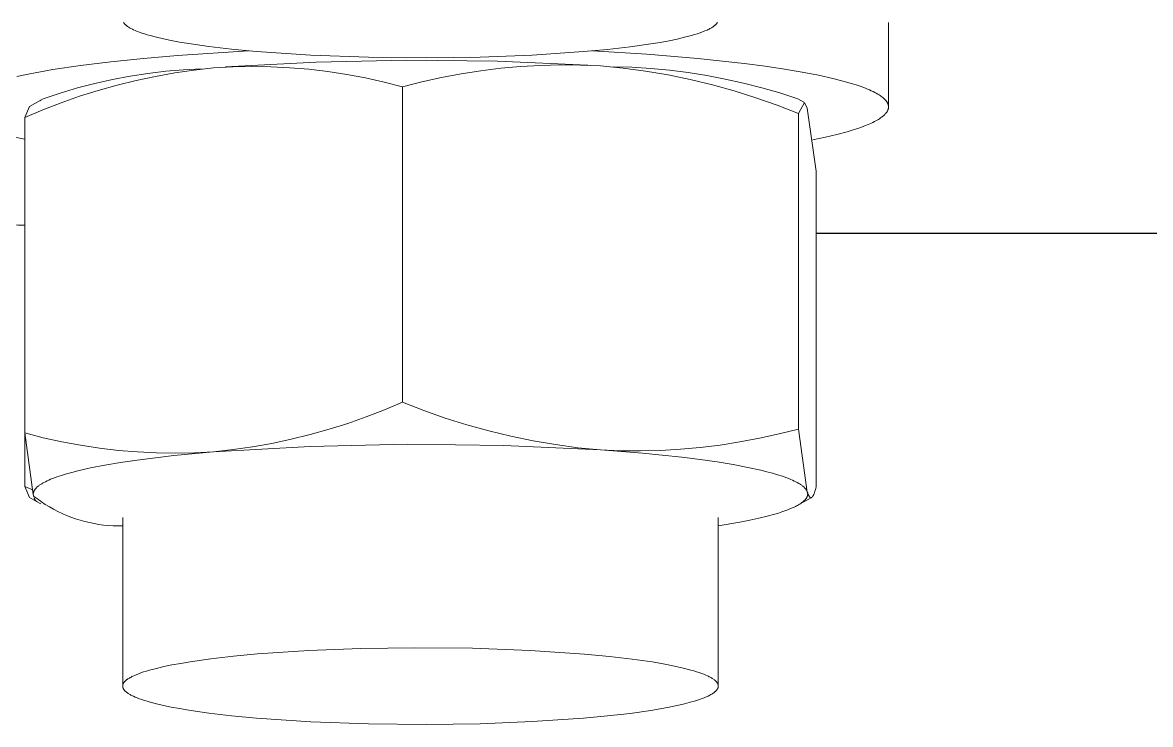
# Model space of a CAD drawing. Header units: millimetres. Extents: x -253 to 4295, y -442 to 2895.
# Drawn here: x 1499.22 to 1515.13, y 2431 to 2440.89 of the extents above; entities that cross this region are included whole.
import ezdxf

# ---------------------------------------------------------------- set-up
doc = ezdxf.new("R2010")
doc.units = ezdxf.units.MM
doc.layers.add('ZANO_R', color=7, linetype='Continuous', lineweight=0)

msp = doc.modelspace()

# ---------------------------------------------------------------- linework, layer by layer
at = {"layer": 'ZANO_R'}
for p, q in [((1500.645, 2440.893), (1500.647, 2440.89)), ((1500.647, 2440.89), (1500.649, 2440.886)), ((1500.649, 2440.886), (1500.652, 2440.883)), ((1500.652, 2440.883), (1500.654, 2440.88)), ((1500.654, 2440.88), (1500.656, 2440.877)), ((1500.656, 2440.877), (1500.659, 2440.874)), ((1500.659, 2440.874), (1500.662, 2440.871)), ((1500.662, 2440.871), (1500.665, 2440.868)), ((1500.665, 2440.868), (1500.668, 2440.865)), ((1500.668, 2440.865), (1500.671, 2440.862)), ((1500.671, 2440.862), (1500.674, 2440.859)), ((1500.674, 2440.859), (1500.677, 2440.856)), ((1500.677, 2440.856), (1500.681, 2440.853)), ((1508.985, 2440.853), (1508.989, 2440.857)), ((1508.989, 2440.857), (1508.993, 2440.86)), ((1508.993, 2440.86), (1508.996, 2440.863)), ((1508.996, 2440.863), (1509, 2440.867)), ((1509, 2440.867), (1509.003, 2440.87)), ((1509.003, 2440.87), (1509.006, 2440.873)), ((1509.006, 2440.873), (1509.009, 2440.876)), ((1509.009, 2440.876), (1509.011, 2440.88)), ((1509.011, 2440.88), (1509.014, 2440.883)), ((1509.014, 2440.883), (1509.016, 2440.886)), ((1509.016, 2440.886), (1509.018, 2440.89)), ((1509.018, 2440.89), (1509.02, 2440.893)), ((1511.433, 2440.892), (1511.433, 2439.718)), ((1500.681, 2440.853), (1500.685, 2440.85)), ((1500.685, 2440.85), (1500.692, 2440.844)), ((1500.692, 2440.844), (1500.7, 2440.838)), ((1500.7, 2440.838), (1500.709, 2440.832)), ((1500.709, 2440.832), (1500.718, 2440.826)), ((1500.718, 2440.826), (1500.728, 2440.82)), ((1500.728, 2440.82), (1500.738, 2440.814)), ((1500.738, 2440.814), (1500.748, 2440.808)), ((1500.748, 2440.808), (1500.76, 2440.803)), ((1500.76, 2440.803), (1500.772, 2440.797)), ((1500.772, 2440.797), (1500.784, 2440.791)), ((1500.784, 2440.791), (1500.81, 2440.779)), ((1500.81, 2440.779), (1500.839, 2440.767)), ((1500.839, 2440.767), (1500.87, 2440.755)), ((1500.87, 2440.755), (1500.904, 2440.743)), ((1500.904, 2440.743), (1500.94, 2440.731)), ((1500.94, 2440.731), (1500.978, 2440.72)), ((1500.978, 2440.72), (1501.019, 2440.708)), ((1501.019, 2440.708), (1501.109, 2440.684)), ((1508.558, 2440.685), (1508.653, 2440.71)), ((1508.653, 2440.71), (1508.697, 2440.722)), ((1508.697, 2440.722), (1508.738, 2440.735)), ((1508.738, 2440.735), (1508.776, 2440.748)), ((1508.776, 2440.748), (1508.811, 2440.761)), ((1508.811, 2440.761), (1508.844, 2440.774)), ((1508.844, 2440.774), (1508.875, 2440.787)), ((1508.875, 2440.787), (1508.889, 2440.794)), ((1508.889, 2440.794), (1508.902, 2440.801)), ((1508.902, 2440.801), (1508.915, 2440.807)), ((1508.915, 2440.807), (1508.927, 2440.814)), ((1508.927, 2440.814), (1508.938, 2440.82)), ((1508.938, 2440.82), (1508.949, 2440.827)), ((1508.949, 2440.827), (1508.959, 2440.834)), ((1508.959, 2440.834), (1508.969, 2440.84)), ((1508.969, 2440.84), (1508.973, 2440.844)), ((1508.973, 2440.844), (1508.977, 2440.847)), ((1508.977, 2440.847), (1508.981, 2440.85)), ((1508.981, 2440.85), (1508.985, 2440.853)), ((1501.109, 2440.684), (1501.208, 2440.661)), ((1501.208, 2440.661), (1501.317, 2440.639)), ((1501.317, 2440.639), (1501.436, 2440.616)), ((1501.436, 2440.616), (1501.564, 2440.595)), ((1501.564, 2440.595), (1501.849, 2440.554)), ((1501.849, 2440.554), (1502.169, 2440.516)), ((1507.471, 2440.514), (1507.789, 2440.55)), ((1507.789, 2440.55), (1508.08, 2440.591)), ((1508.08, 2440.591), (1508.213, 2440.613)), ((1508.213, 2440.613), (1508.338, 2440.636)), ((1508.338, 2440.636), (1508.453, 2440.66)), ((1508.453, 2440.66), (1508.558, 2440.685)), ((1500.468, 2440.34), (1500.925, 2440.387)), ((1500.925, 2440.387), (1501.406, 2440.428)), ((1501.406, 2440.428), (1502.409, 2440.493)), ((1502.169, 2440.516), (1502.519, 2440.483)), ((1502.519, 2440.483), (1503.286, 2440.432)), ((1503.286, 2440.432), (1504.101, 2440.402)), ((1504.101, 2440.402), (1504.912, 2440.394)), ((1504.912, 2440.394), (1505.675, 2440.405)), ((1505.675, 2440.405), (1506.409, 2440.433)), ((1506.409, 2440.433), (1507.13, 2440.482)), ((1507.13, 2440.482), (1507.471, 2440.514)), ((1507.257, 2440.493), (1508.026, 2440.446)), ((1508.026, 2440.446), (1508.745, 2440.387)), ((1508.745, 2440.387), (1509.397, 2440.316)), ((1499.298, 2440.165), (1499.648, 2440.228)), ((1499.648, 2440.228), (1500.04, 2440.286)), ((1500.04, 2440.286), (1500.468, 2440.34)), ((1501.241, 2440.206), (1501.493, 2440.227)), ((1501.641, 2440.222), (1501.368, 2440.182)), ((1501.493, 2440.227), (1501.747, 2440.239)), ((1501.916, 2440.253), (1501.641, 2440.222)), ((1502.185, 2440.267), (1501.916, 2440.253)), ((1502.085, 2440.266), (1503.361, 2440.334)), ((1502.454, 2440.272), (1502.185, 2440.267)), ((1502.723, 2440.268), (1502.454, 2440.272)), ((1502.992, 2440.255), (1502.723, 2440.268)), ((1503.26, 2440.233), (1502.992, 2440.255)), ((1503.527, 2440.201), (1503.26, 2440.233)), ((1503.361, 2440.334), (1504.639, 2440.361)), ((1504.639, 2440.361), (1505.917, 2440.348)), ((1505.965, 2440.247), (1505.685, 2440.212)), ((1505.917, 2440.348), (1507.194, 2440.293)), ((1506.245, 2440.272), (1505.965, 2440.247)), ((1506.527, 2440.288), (1506.245, 2440.272)), ((1506.808, 2440.295), (1506.527, 2440.288)), ((1507.09, 2440.292), (1506.808, 2440.295)), ((1507.372, 2440.281), (1507.09, 2440.292)), ((1507.691, 2440.249), (1507.372, 2440.281)), ((1507.55, 2440.269), (1507.815, 2440.261)), ((1508.008, 2440.207), (1507.691, 2440.249)), ((1507.815, 2440.261), (1508.08, 2440.244)), ((1508.08, 2440.244), (1508.344, 2440.219)), ((1508.344, 2440.219), (1508.607, 2440.186)), ((1509.397, 2440.316), (1509.693, 2440.277)), ((1509.693, 2440.277), (1509.967, 2440.236)), ((1509.967, 2440.236), (1510.217, 2440.194)), ((1499.14, 2440.132), (1499.298, 2440.165)), ((1500.241, 2440.035), (1500.489, 2440.091)), ((1500.489, 2440.091), (1500.738, 2440.138)), ((1500.824, 2440.076), (1500.556, 2440.01)), ((1500.738, 2440.138), (1500.989, 2440.176)), ((1501.095, 2440.133), (1500.824, 2440.076)), ((1500.989, 2440.176), (1501.241, 2440.206)), ((1501.368, 2440.182), (1501.095, 2440.133)), ((1503.793, 2440.161), (1503.527, 2440.201)), ((1504.058, 2440.112), (1503.793, 2440.161)), ((1504.321, 2440.053), (1504.058, 2440.112)), ((1505.129, 2440.117), (1504.854, 2440.056)), ((1505.406, 2440.169), (1505.129, 2440.117)), ((1505.685, 2440.212), (1505.406, 2440.169)), ((1508.324, 2440.153), (1508.008, 2440.207)), ((1508.637, 2440.089), (1508.324, 2440.153)), ((1508.607, 2440.186), (1508.869, 2440.145)), ((1508.949, 2440.014), (1508.637, 2440.089)), ((1508.869, 2440.145), (1509.13, 2440.096)), ((1509.13, 2440.096), (1509.389, 2440.038)), ((1510.217, 2440.194), (1510.444, 2440.15)), ((1510.444, 2440.15), (1510.647, 2440.104)), ((1510.647, 2440.104), (1510.739, 2440.081)), ((1510.739, 2440.081), (1510.825, 2440.058)), ((1499.753, 2439.898), (1499.996, 2439.971)), ((1499.996, 2439.971), (1500.241, 2440.035)), ((1500.289, 2439.935), (1500.025, 2439.852)), ((1500.556, 2440.01), (1500.289, 2439.935)), ((1504.581, 2439.986), (1504.321, 2440.053)), ((1504.854, 2440.056), (1504.581, 2439.986)), ((1504.581, 2439.986), (1504.581, 2435.539)), ((1509.257, 2439.928), (1508.949, 2440.014)), ((1509.563, 2439.832), (1509.257, 2439.928)), ((1509.389, 2440.038), (1509.646, 2439.972)), ((1509.646, 2439.972), (1509.901, 2439.899)), ((1510.825, 2440.058), (1510.905, 2440.035)), ((1510.905, 2440.035), (1510.979, 2440.012)), ((1510.979, 2440.012), (1511.046, 2439.989)), ((1511.046, 2439.989), (1511.108, 2439.965)), ((1511.108, 2439.965), (1511.137, 2439.954)), ((1511.137, 2439.954), (1511.164, 2439.942)), ((1511.164, 2439.942), (1511.19, 2439.93)), ((1511.19, 2439.93), (1511.215, 2439.919)), ((1511.215, 2439.919), (1511.238, 2439.907)), ((1511.238, 2439.907), (1511.26, 2439.896)), ((1499.318, 2439.708), (1499.513, 2439.817)), ((1499.465, 2439.788), (1499.48, 2439.798)), ((1499.764, 2439.76), (1499.506, 2439.661)), ((1499.513, 2439.817), (1499.753, 2439.898)), ((1500.025, 2439.852), (1499.764, 2439.76)), ((1509.865, 2439.726), (1509.563, 2439.832)), ((1509.901, 2439.899), (1510.153, 2439.817)), ((1510.153, 2439.817), (1510.241, 2439.768)), ((1510.248, 2439.764), (1510.163, 2439.609)), ((1510.288, 2439.687), (1510.249, 2439.763)), ((1511.26, 2439.896), (1511.28, 2439.884)), ((1511.28, 2439.884), (1511.299, 2439.872)), ((1511.299, 2439.872), (1511.313, 2439.863)), ((1511.313, 2439.863), (1511.326, 2439.854)), ((1511.326, 2439.854), (1511.339, 2439.845)), ((1511.339, 2439.845), (1511.351, 2439.835)), ((1511.351, 2439.835), (1511.357, 2439.831)), ((1511.357, 2439.831), (1511.362, 2439.826)), ((1511.362, 2439.826), (1511.368, 2439.821)), ((1511.368, 2439.821), (1511.373, 2439.817)), ((1511.373, 2439.817), (1511.378, 2439.812)), ((1511.378, 2439.812), (1511.382, 2439.807)), ((1511.382, 2439.807), (1511.387, 2439.802)), ((1511.387, 2439.802), (1511.391, 2439.798)), ((1511.391, 2439.798), (1511.395, 2439.793)), ((1511.395, 2439.793), (1511.399, 2439.788)), ((1511.399, 2439.788), (1511.403, 2439.783)), ((1511.403, 2439.783), (1511.406, 2439.778)), ((1511.406, 2439.778), (1511.41, 2439.773)), ((1511.41, 2439.773), (1511.413, 2439.769)), ((1511.413, 2439.769), (1511.415, 2439.764)), ((1511.415, 2439.764), (1511.418, 2439.759)), ((1511.418, 2439.759), (1511.419, 2439.756)), ((1511.419, 2439.756), (1511.421, 2439.754)), ((1511.421, 2439.754), (1511.422, 2439.752)), ((1511.422, 2439.752), (1511.423, 2439.749)), ((1511.423, 2439.749), (1511.424, 2439.747)), ((1511.424, 2439.747), (1511.425, 2439.744)), ((1511.425, 2439.744), (1511.426, 2439.742)), ((1511.426, 2439.742), (1511.427, 2439.739)), ((1499.251, 2439.553), (1499.318, 2439.708)), ((1499.506, 2439.661), (1499.251, 2439.553)), ((1510.163, 2439.609), (1509.865, 2439.726)), ((1510.163, 2435.161), (1510.163, 2439.609)), ((1510.414, 2438.797), (1510.288, 2439.687)), ((1511.373, 2439.588), (1511.367, 2439.583)), ((1511.378, 2439.593), (1511.373, 2439.588)), ((1511.383, 2439.598), (1511.378, 2439.593)), ((1511.388, 2439.603), (1511.383, 2439.598)), ((1511.393, 2439.608), (1511.388, 2439.603)), ((1511.397, 2439.613), (1511.393, 2439.608)), ((1511.401, 2439.618), (1511.397, 2439.613)), ((1511.405, 2439.624), (1511.401, 2439.618)), ((1511.408, 2439.629), (1511.405, 2439.624)), ((1511.412, 2439.634), (1511.408, 2439.629)), ((1511.415, 2439.639), (1511.412, 2439.634)), ((1511.416, 2439.641), (1511.415, 2439.639)), ((1511.417, 2439.644), (1511.416, 2439.641)), ((1511.419, 2439.646), (1511.417, 2439.644)), ((1511.42, 2439.649), (1511.419, 2439.646)), ((1511.421, 2439.652), (1511.42, 2439.649)), ((1511.422, 2439.654), (1511.421, 2439.652)), ((1511.423, 2439.657), (1511.422, 2439.654)), ((1511.424, 2439.659), (1511.423, 2439.657)), ((1511.425, 2439.662), (1511.424, 2439.659)), ((1511.426, 2439.664), (1511.425, 2439.662)), ((1511.427, 2439.667), (1511.426, 2439.664)), ((1511.427, 2439.739), (1511.427, 2439.737)), ((1511.427, 2439.737), (1511.428, 2439.734)), ((1511.428, 2439.669), (1511.427, 2439.667)), ((1511.428, 2439.734), (1511.429, 2439.732)), ((1511.429, 2439.672), (1511.428, 2439.669)), ((1511.429, 2439.732), (1511.429, 2439.729)), ((1511.429, 2439.729), (1511.43, 2439.727)), ((1511.43, 2439.677), (1511.429, 2439.674)), ((1511.429, 2439.674), (1511.429, 2439.672)), ((1511.43, 2439.727), (1511.431, 2439.724)), ((1511.431, 2439.679), (1511.43, 2439.677)), ((1511.431, 2439.724), (1511.431, 2439.722)), ((1511.431, 2439.722), (1511.431, 2439.719)), ((1511.431, 2439.719), (1511.432, 2439.717)), ((1511.432, 2439.687), (1511.431, 2439.684)), ((1511.431, 2439.684), (1511.431, 2439.682)), ((1511.431, 2439.682), (1511.431, 2439.679)), ((1511.432, 2439.717), (1511.432, 2439.714)), ((1511.432, 2439.714), (1511.432, 2439.712)), ((1511.432, 2439.712), (1511.433, 2439.709)), ((1511.433, 2439.694), (1511.432, 2439.692)), ((1511.432, 2439.692), (1511.432, 2439.689)), ((1511.432, 2439.689), (1511.432, 2439.687)), ((1511.433, 2439.709), (1511.433, 2439.707)), ((1511.433, 2439.707), (1511.433, 2439.704)), ((1511.433, 2439.704), (1511.433, 2439.702)), ((1511.433, 2439.702), (1511.433, 2439.699)), ((1511.433, 2439.699), (1511.433, 2439.697)), ((1511.433, 2439.697), (1511.433, 2439.694)), ((1499.251, 2435.105), (1499.251, 2439.553)), ((1511.095, 2439.434), (1511.041, 2439.413)), ((1511.146, 2439.454), (1511.095, 2439.434)), ((1511.192, 2439.475), (1511.146, 2439.454)), ((1511.214, 2439.485), (1511.192, 2439.475)), ((1511.234, 2439.495), (1511.214, 2439.485)), ((1511.254, 2439.505), (1511.234, 2439.495)), ((1511.272, 2439.516), (1511.254, 2439.505)), ((1511.29, 2439.526), (1511.272, 2439.516)), ((1511.306, 2439.536), (1511.29, 2439.526)), ((1511.321, 2439.547), (1511.306, 2439.536)), ((1511.336, 2439.557), (1511.321, 2439.547)), ((1511.343, 2439.562), (1511.336, 2439.557)), ((1511.349, 2439.567), (1511.343, 2439.562)), ((1511.355, 2439.572), (1511.349, 2439.567)), ((1511.362, 2439.577), (1511.355, 2439.572)), ((1511.367, 2439.583), (1511.362, 2439.577)), ((1499.251, 2439.248), (1499.091, 2439.283)), ((1510.544, 2439.276), (1510.367, 2439.239)), ((1510.706, 2439.314), (1510.544, 2439.276)), ((1510.852, 2439.353), (1510.706, 2439.314)), ((1510.919, 2439.373), (1510.852, 2439.353)), ((1510.982, 2439.393), (1510.919, 2439.373)), ((1511.041, 2439.413), (1510.982, 2439.393)), ((1510.414, 2434.35), (1510.414, 2438.797)), ((1499.251, 2438.03), (1497.115, 2438.132)), ((1499.251, 2438.033), (1498.09, 2438.087)), ((1524.833, 2437.921), (1510.414, 2437.921)), ((1524.706, 2437.918), (1510.414, 2437.918)), ((1504.581, 2435.539), (1504.326, 2435.431)), ((1504.581, 2435.539), (1504.879, 2435.422)), ((1504.068, 2435.331), (1503.807, 2435.24)), ((1504.326, 2435.431), (1504.068, 2435.331)), ((1504.879, 2435.422), (1505.181, 2435.316)), ((1505.181, 2435.316), (1505.487, 2435.22)), ((1503.543, 2435.157), (1503.277, 2435.082)), ((1503.807, 2435.24), (1503.543, 2435.157)), ((1505.487, 2435.22), (1505.795, 2435.134)), ((1505.795, 2435.134), (1506.107, 2435.059)), ((1509.89, 2435.092), (1510.163, 2435.161)), ((1510.163, 2435.161), (1510.288, 2434.272)), ((1499.371, 2434.237), (1499.251, 2435.105)), ((1499.512, 2435.038), (1499.251, 2435.105)), ((1499.251, 2434.349), (1499.251, 2435.105)), ((1499.775, 2434.98), (1499.512, 2435.038)), ((1500.039, 2434.931), (1499.775, 2434.98)), ((1503.008, 2435.016), (1502.737, 2434.959)), ((1503.277, 2435.082), (1503.008, 2435.016)), ((1506.107, 2435.059), (1506.42, 2434.995)), ((1506.42, 2434.995), (1506.736, 2434.941)), ((1509.059, 2434.935), (1509.337, 2434.979)), ((1509.337, 2434.979), (1509.614, 2435.031)), ((1509.614, 2435.031), (1509.89, 2435.092)), ((1500.305, 2434.89), (1500.039, 2434.931)), ((1500.572, 2434.859), (1500.305, 2434.89)), ((1500.841, 2434.837), (1500.572, 2434.859)), ((1501.109, 2434.824), (1500.841, 2434.837)), ((1501.378, 2434.82), (1501.109, 2434.824)), ((1501.355, 2434.786), (1501.916, 2434.839)), ((1501.648, 2434.825), (1501.378, 2434.82)), ((1501.916, 2434.839), (1501.648, 2434.825)), ((1501.916, 2434.839), (1503.279, 2434.916)), ((1502.191, 2434.87), (1501.916, 2434.839)), ((1502.465, 2434.91), (1502.191, 2434.87)), ((1502.737, 2434.959), (1502.465, 2434.91)), ((1503.279, 2434.916), (1504.644, 2434.947)), ((1504.644, 2434.947), (1506.008, 2434.93)), ((1506.008, 2434.93), (1507.372, 2434.867)), ((1506.736, 2434.941), (1507.053, 2434.898)), ((1507.053, 2434.898), (1507.372, 2434.867)), ((1507.372, 2434.867), (1507.654, 2434.855)), ((1507.372, 2434.867), (1507.963, 2434.82)), ((1507.654, 2434.855), (1507.935, 2434.853)), ((1507.935, 2434.853), (1508.217, 2434.86)), ((1507.963, 2434.82), (1508.518, 2434.763)), ((1508.217, 2434.86), (1508.498, 2434.876)), ((1508.498, 2434.876), (1508.779, 2434.901)), ((1508.779, 2434.901), (1509.059, 2434.935)), ((1500.381, 2434.651), (1500.601, 2434.688)), ((1500.601, 2434.688), (1500.838, 2434.723)), ((1500.838, 2434.723), (1501.355, 2434.786)), ((1508.518, 2434.763), (1508.776, 2434.731)), ((1508.776, 2434.731), (1509.018, 2434.696)), ((1509.018, 2434.696), (1509.243, 2434.659)), ((1509.243, 2434.659), (1509.449, 2434.62)), ((1499.704, 2434.485), (1499.769, 2434.507)), ((1499.769, 2434.507), (1499.84, 2434.529)), ((1499.84, 2434.529), (1499.917, 2434.55)), ((1499.917, 2434.55), (1499.999, 2434.571)), ((1499.999, 2434.571), (1500.18, 2434.612)), ((1500.18, 2434.612), (1500.381, 2434.651)), ((1509.449, 2434.62), (1509.633, 2434.579)), ((1509.633, 2434.579), (1509.718, 2434.558)), ((1509.718, 2434.558), (1509.796, 2434.537)), ((1509.796, 2434.537), (1509.869, 2434.516)), ((1509.869, 2434.516), (1509.937, 2434.494)), ((1509.937, 2434.494), (1509.998, 2434.472)), ((1499.318, 2434.194), (1499.251, 2434.349)), ((1499.354, 2434.307), (1499.251, 2434.349)), ((1499.417, 2434.333), (1499.423, 2434.339)), ((1499.423, 2434.339), (1499.429, 2434.345)), ((1499.429, 2434.345), (1499.436, 2434.35)), ((1499.436, 2434.35), (1499.443, 2434.356)), ((1499.443, 2434.356), (1499.45, 2434.362)), ((1499.45, 2434.362), (1499.457, 2434.367)), ((1499.457, 2434.367), (1499.465, 2434.373)), ((1499.465, 2434.373), (1499.474, 2434.379)), ((1499.474, 2434.379), (1499.483, 2434.384)), ((1499.483, 2434.384), (1499.492, 2434.39)), ((1499.492, 2434.39), (1499.501, 2434.396)), ((1499.501, 2434.396), (1499.521, 2434.407)), ((1499.521, 2434.407), (1499.543, 2434.418)), ((1499.543, 2434.418), (1499.566, 2434.43)), ((1499.566, 2434.43), (1499.591, 2434.441)), ((1499.591, 2434.441), (1499.617, 2434.452)), ((1499.617, 2434.452), (1499.644, 2434.463)), ((1499.644, 2434.463), (1499.673, 2434.474)), ((1499.673, 2434.474), (1499.704, 2434.485)), ((1509.998, 2434.472), (1510.026, 2434.461)), ((1510.026, 2434.461), (1510.054, 2434.45)), ((1510.054, 2434.45), (1510.079, 2434.439)), ((1510.079, 2434.439), (1510.103, 2434.428)), ((1510.103, 2434.428), (1510.126, 2434.417)), ((1510.126, 2434.417), (1510.147, 2434.406)), ((1510.147, 2434.406), (1510.167, 2434.394)), ((1510.167, 2434.394), (1510.176, 2434.389)), ((1510.176, 2434.389), (1510.185, 2434.383)), ((1510.185, 2434.383), (1510.193, 2434.378)), ((1510.193, 2434.378), (1510.202, 2434.372)), ((1510.202, 2434.372), (1510.21, 2434.367)), ((1510.21, 2434.367), (1510.217, 2434.361)), ((1510.217, 2434.361), (1510.224, 2434.355)), ((1510.224, 2434.355), (1510.231, 2434.35)), ((1510.231, 2434.35), (1510.237, 2434.344)), ((1510.237, 2434.344), (1510.243, 2434.339)), ((1510.243, 2434.339), (1510.249, 2434.333)), ((1510.407, 2434.321), (1510.414, 2434.35)), ((1499.417, 2434.139), (1499.318, 2434.194)), ((1499.373, 2434.255), (1499.374, 2434.258)), ((1499.373, 2434.252), (1499.373, 2434.255)), ((1499.373, 2434.249), (1499.373, 2434.252)), ((1499.373, 2434.246), (1499.373, 2434.249)), ((1499.373, 2434.244), (1499.373, 2434.246)), ((1499.373, 2434.241), (1499.373, 2434.244)), ((1499.373, 2434.238), (1499.373, 2434.241)), ((1499.373, 2434.235), (1499.373, 2434.238)), ((1499.374, 2434.233), (1499.373, 2434.235)), ((1499.374, 2434.26), (1499.375, 2434.263)), ((1499.374, 2434.258), (1499.374, 2434.26)), ((1499.374, 2434.23), (1499.374, 2434.233)), ((1499.374, 2434.227), (1499.374, 2434.23)), ((1499.375, 2434.224), (1499.374, 2434.227)), ((1499.375, 2434.266), (1499.376, 2434.269)), ((1499.375, 2434.263), (1499.375, 2434.266)), ((1499.376, 2434.222), (1499.375, 2434.224)), ((1499.376, 2434.269), (1499.377, 2434.272)), ((1499.376, 2434.219), (1499.376, 2434.222)), ((1499.377, 2434.216), (1499.376, 2434.219)), ((1499.377, 2434.272), (1499.378, 2434.274)), ((1499.431, 2434.175), (1499.377, 2434.216)), ((1499.378, 2434.274), (1499.379, 2434.277)), ((1499.379, 2434.277), (1499.38, 2434.28)), ((1499.38, 2434.28), (1499.381, 2434.283)), ((1499.381, 2434.283), (1499.382, 2434.286)), ((1499.382, 2434.286), (1499.384, 2434.288)), ((1499.384, 2434.288), (1499.385, 2434.291)), ((1499.385, 2434.291), (1499.387, 2434.294)), ((1499.386, 2434.189), (1499.385, 2434.192)), ((1499.387, 2434.185), (1499.386, 2434.189)), ((1499.387, 2434.294), (1499.388, 2434.297)), ((1499.389, 2434.182), (1499.387, 2434.185)), ((1499.388, 2434.297), (1499.39, 2434.3)), ((1499.39, 2434.178), (1499.389, 2434.182)), ((1499.39, 2434.3), (1499.392, 2434.302)), ((1499.391, 2434.175), (1499.39, 2434.178)), ((1499.393, 2434.172), (1499.391, 2434.175)), ((1499.392, 2434.302), (1499.394, 2434.305)), ((1499.394, 2434.305), (1499.395, 2434.308)), ((1499.395, 2434.308), (1499.398, 2434.311)), ((1499.398, 2434.311), (1499.4, 2434.314)), ((1499.4, 2434.314), (1499.402, 2434.317)), ((1499.402, 2434.317), (1499.404, 2434.319)), ((1499.404, 2434.319), (1499.407, 2434.322)), ((1499.407, 2434.322), (1499.409, 2434.325)), ((1499.409, 2434.325), (1499.412, 2434.328)), ((1499.412, 2434.328), (1499.417, 2434.333)), ((1499.486, 2434.136), (1499.431, 2434.175)), ((1510.344, 2434.193), (1510.185, 2434.104)), ((1510.249, 2434.333), (1510.254, 2434.327)), ((1510.254, 2434.327), (1510.259, 2434.322)), ((1510.259, 2434.322), (1510.262, 2434.319)), ((1510.262, 2434.319), (1510.264, 2434.316)), ((1510.266, 2434.175), (1510.263, 2434.171)), ((1510.264, 2434.316), (1510.266, 2434.314)), ((1510.266, 2434.314), (1510.268, 2434.311)), ((1510.269, 2434.179), (1510.266, 2434.175)), ((1510.268, 2434.311), (1510.27, 2434.308)), ((1510.272, 2434.183), (1510.269, 2434.179)), ((1510.27, 2434.308), (1510.272, 2434.305)), ((1510.272, 2434.305), (1510.274, 2434.303)), ((1510.275, 2434.187), (1510.272, 2434.183)), ((1510.274, 2434.303), (1510.276, 2434.3)), ((1510.277, 2434.191), (1510.275, 2434.187)), ((1510.276, 2434.3), (1510.277, 2434.297)), ((1510.277, 2434.297), (1510.279, 2434.294)), ((1510.279, 2434.195), (1510.277, 2434.191)), ((1510.279, 2434.294), (1510.28, 2434.291)), ((1510.281, 2434.199), (1510.279, 2434.195)), ((1510.28, 2434.291), (1510.282, 2434.289)), ((1510.282, 2434.201), (1510.281, 2434.199)), ((1510.282, 2434.289), (1510.283, 2434.286)), ((1510.283, 2434.203), (1510.282, 2434.201)), ((1510.283, 2434.286), (1510.284, 2434.283)), ((1510.284, 2434.204), (1510.283, 2434.203)), ((1510.284, 2434.283), (1510.286, 2434.28)), ((1510.285, 2434.206), (1510.284, 2434.204)), ((1510.286, 2434.208), (1510.285, 2434.206)), ((1510.286, 2434.28), (1510.287, 2434.278)), ((1510.287, 2434.21), (1510.286, 2434.208)), ((1510.287, 2434.278), (1510.288, 2434.275)), ((1510.288, 2434.214), (1510.287, 2434.212)), ((1510.287, 2434.212), (1510.287, 2434.21)), ((1510.288, 2434.275), (1510.288, 2434.272)), ((1510.288, 2434.272), (1510.293, 2434.26)), ((1510.288, 2434.272), (1510.289, 2434.27)), ((1510.289, 2434.216), (1510.288, 2434.214)), ((1510.289, 2434.27), (1510.29, 2434.268)), ((1510.29, 2434.22), (1510.289, 2434.218)), ((1510.289, 2434.218), (1510.289, 2434.216)), ((1510.29, 2434.268), (1510.29, 2434.266)), ((1510.29, 2434.266), (1510.291, 2434.265)), ((1510.291, 2434.224), (1510.29, 2434.222)), ((1510.29, 2434.222), (1510.29, 2434.22)), ((1510.291, 2434.265), (1510.291, 2434.263)), ((1510.291, 2434.263), (1510.291, 2434.261)), ((1510.291, 2434.261), (1510.292, 2434.259)), ((1510.292, 2434.23), (1510.291, 2434.228)), ((1510.291, 2434.228), (1510.291, 2434.226)), ((1510.291, 2434.226), (1510.291, 2434.224)), ((1510.292, 2434.259), (1510.292, 2434.257)), ((1510.292, 2434.257), (1510.292, 2434.255)), ((1510.292, 2434.255), (1510.292, 2434.253)), ((1510.292, 2434.253), (1510.293, 2434.251)), ((1510.293, 2434.238), (1510.292, 2434.236)), ((1510.292, 2434.236), (1510.292, 2434.234)), ((1510.292, 2434.234), (1510.292, 2434.232)), ((1510.292, 2434.232), (1510.292, 2434.23)), ((1510.293, 2434.26), (1510.297, 2434.248)), ((1510.293, 2434.251), (1510.293, 2434.249)), ((1510.293, 2434.249), (1510.293, 2434.247)), ((1510.293, 2434.247), (1510.293, 2434.245)), ((1510.293, 2434.245), (1510.293, 2434.243)), ((1510.293, 2434.243), (1510.293, 2434.241)), ((1510.293, 2434.241), (1510.293, 2434.239)), ((1510.293, 2434.239), (1510.293, 2434.238)), ((1510.297, 2434.248), (1510.301, 2434.238)), ((1510.301, 2434.238), (1510.303, 2434.233)), ((1510.303, 2434.233), (1510.305, 2434.229)), ((1510.305, 2434.229), (1510.307, 2434.225)), ((1510.307, 2434.225), (1510.309, 2434.221)), ((1510.309, 2434.221), (1510.311, 2434.217)), ((1510.311, 2434.217), (1510.313, 2434.214)), ((1510.313, 2434.214), (1510.314, 2434.212)), ((1510.314, 2434.212), (1510.315, 2434.21)), ((1510.315, 2434.21), (1510.316, 2434.209)), ((1510.316, 2434.209), (1510.317, 2434.208)), ((1510.317, 2434.208), (1510.318, 2434.206)), ((1510.318, 2434.206), (1510.319, 2434.205)), ((1510.319, 2434.205), (1510.32, 2434.204)), ((1510.32, 2434.204), (1510.321, 2434.203)), ((1510.321, 2434.203), (1510.322, 2434.201)), ((1510.322, 2434.201), (1510.323, 2434.2)), ((1510.323, 2434.2), (1510.324, 2434.199)), ((1510.324, 2434.199), (1510.324, 2434.198)), ((1510.324, 2434.198), (1510.325, 2434.198)), ((1510.325, 2434.198), (1510.325, 2434.198)), ((1510.325, 2434.198), (1510.326, 2434.197)), ((1510.326, 2434.197), (1510.326, 2434.197)), ((1510.326, 2434.197), (1510.327, 2434.196)), ((1510.327, 2434.196), (1510.327, 2434.196)), ((1510.327, 2434.196), (1510.328, 2434.196)), ((1510.328, 2434.196), (1510.328, 2434.195)), ((1510.328, 2434.195), (1510.329, 2434.195)), ((1510.329, 2434.195), (1510.329, 2434.195)), ((1510.329, 2434.195), (1510.33, 2434.195)), ((1510.33, 2434.195), (1510.33, 2434.194)), ((1510.33, 2434.194), (1510.331, 2434.194)), ((1510.331, 2434.194), (1510.331, 2434.194)), ((1510.331, 2434.194), (1510.332, 2434.194)), ((1510.332, 2434.194), (1510.332, 2434.193)), ((1510.332, 2434.193), (1510.333, 2434.193)), ((1510.333, 2434.193), (1510.333, 2434.193)), ((1510.333, 2434.193), (1510.334, 2434.193)), ((1510.334, 2434.193), (1510.334, 2434.193)), ((1510.334, 2434.193), (1510.335, 2434.193)), ((1510.335, 2434.193), (1510.335, 2434.193)), ((1510.335, 2434.193), (1510.336, 2434.192)), ((1510.336, 2434.192), (1510.336, 2434.192)), ((1510.336, 2434.192), (1510.337, 2434.192)), ((1510.337, 2434.192), (1510.337, 2434.192)), ((1510.337, 2434.192), (1510.338, 2434.192)), ((1510.338, 2434.192), (1510.338, 2434.192)), ((1510.338, 2434.192), (1510.339, 2434.192)), ((1510.339, 2434.192), (1510.339, 2434.192)), ((1510.339, 2434.192), (1510.34, 2434.192)), ((1510.34, 2434.192), (1510.34, 2434.192)), ((1510.34, 2434.192), (1510.341, 2434.192)), ((1510.341, 2434.192), (1510.341, 2434.192)), ((1510.341, 2434.192), (1510.342, 2434.192)), ((1510.342, 2434.192), (1510.342, 2434.193)), ((1510.342, 2434.193), (1510.343, 2434.193)), ((1510.343, 2434.193), (1510.343, 2434.193)), ((1510.343, 2434.193), (1510.344, 2434.193)), ((1510.344, 2434.193), (1510.344, 2434.193)), ((1510.344, 2434.193), (1510.345, 2434.193)), ((1510.345, 2434.193), (1510.346, 2434.194)), ((1510.345, 2434.193), (1510.345, 2434.193)), ((1510.346, 2434.194), (1510.346, 2434.194)), ((1510.346, 2434.194), (1510.347, 2434.194)), ((1510.347, 2434.194), (1510.348, 2434.195)), ((1510.347, 2434.194), (1510.347, 2434.194)), ((1510.348, 2434.195), (1510.348, 2434.195)), ((1510.348, 2434.195), (1510.349, 2434.195)), ((1510.349, 2434.195), (1510.35, 2434.196)), ((1510.349, 2434.195), (1510.349, 2434.195)), ((1510.35, 2434.196), (1510.35, 2434.196)), ((1510.35, 2434.196), (1510.351, 2434.196)), ((1510.351, 2434.196), (1510.351, 2434.197)), ((1510.351, 2434.197), (1510.352, 2434.197)), ((1510.352, 2434.197), (1510.352, 2434.198)), ((1510.352, 2434.198), (1510.353, 2434.198)), ((1510.353, 2434.198), (1510.354, 2434.199)), ((1510.354, 2434.199), (1510.355, 2434.2)), ((1510.355, 2434.2), (1510.356, 2434.201)), ((1510.356, 2434.201), (1510.357, 2434.202)), ((1510.357, 2434.202), (1510.358, 2434.203)), ((1510.358, 2434.203), (1510.359, 2434.204)), ((1510.359, 2434.204), (1510.36, 2434.206)), ((1510.36, 2434.206), (1510.361, 2434.207)), ((1510.361, 2434.207), (1510.362, 2434.208)), ((1510.362, 2434.208), (1510.363, 2434.209)), ((1510.363, 2434.209), (1510.364, 2434.211)), ((1510.364, 2434.211), (1510.366, 2434.214)), ((1510.366, 2434.214), (1510.368, 2434.217)), ((1510.368, 2434.217), (1510.37, 2434.22)), ((1510.37, 2434.22), (1510.372, 2434.224)), ((1510.372, 2434.224), (1510.374, 2434.228)), ((1510.374, 2434.228), (1510.376, 2434.232)), ((1510.376, 2434.232), (1510.38, 2434.24)), ((1510.38, 2434.24), (1510.383, 2434.25)), ((1510.383, 2434.25), (1510.387, 2434.26)), ((1510.387, 2434.26), (1510.391, 2434.271)), ((1510.391, 2434.271), (1510.395, 2434.282)), ((1510.395, 2434.282), (1510.399, 2434.294)), ((1510.399, 2434.294), (1510.407, 2434.321)), ((1499.395, 2434.168), (1499.393, 2434.172)), ((1499.396, 2434.165), (1499.395, 2434.168)), ((1499.398, 2434.162), (1499.396, 2434.165)), ((1499.4, 2434.159), (1499.398, 2434.162)), ((1499.402, 2434.156), (1499.4, 2434.159)), ((1499.405, 2434.153), (1499.402, 2434.156)), ((1499.407, 2434.15), (1499.405, 2434.153)), ((1499.409, 2434.147), (1499.407, 2434.15)), ((1499.412, 2434.145), (1499.409, 2434.147)), ((1499.414, 2434.142), (1499.412, 2434.145)), ((1499.417, 2434.139), (1499.414, 2434.142)), ((1499.48, 2434.104), (1499.418, 2434.139)), ((1499.542, 2434.099), (1499.486, 2434.136)), ((1499.6, 2434.063), (1499.542, 2434.099)), ((1499.659, 2434.03), (1499.6, 2434.063)), ((1499.719, 2433.999), (1499.659, 2434.03)), ((1510.014, 2434.022), (1509.972, 2434.007)), ((1510.052, 2434.038), (1510.014, 2434.022)), ((1510.088, 2434.053), (1510.052, 2434.038)), ((1510.104, 2434.061), (1510.088, 2434.053)), ((1510.12, 2434.069), (1510.104, 2434.061)), ((1510.136, 2434.077), (1510.12, 2434.069)), ((1510.15, 2434.084), (1510.136, 2434.077)), ((1510.164, 2434.092), (1510.15, 2434.084)), ((1510.177, 2434.1), (1510.164, 2434.092)), ((1510.19, 2434.108), (1510.177, 2434.1)), ((1510.201, 2434.116), (1510.19, 2434.108)), ((1510.212, 2434.124), (1510.201, 2434.116)), ((1510.223, 2434.132), (1510.212, 2434.124)), ((1510.228, 2434.136), (1510.223, 2434.132)), ((1510.232, 2434.14), (1510.228, 2434.136)), ((1510.23, 2434.137), (1510.23, 2434.137)), ((1510.23, 2434.137), (1510.231, 2434.137)), ((1510.231, 2434.137), (1510.231, 2434.137)), ((1510.231, 2434.137), (1510.232, 2434.136)), ((1510.237, 2434.144), (1510.232, 2434.14)), ((1510.232, 2434.136), (1510.232, 2434.136)), ((1510.232, 2434.136), (1510.233, 2434.136)), ((1510.233, 2434.136), (1510.234, 2434.136)), ((1510.234, 2434.136), (1510.234, 2434.136)), ((1510.234, 2434.136), (1510.235, 2434.136)), ((1510.235, 2434.136), (1510.235, 2434.136)), ((1510.235, 2434.136), (1510.236, 2434.135)), ((1510.236, 2434.135), (1510.237, 2434.135)), ((1510.241, 2434.148), (1510.237, 2434.144)), ((1510.237, 2434.135), (1510.237, 2434.135)), ((1510.237, 2434.135), (1510.238, 2434.135)), ((1510.238, 2434.135), (1510.238, 2434.135)), ((1510.238, 2434.135), (1510.239, 2434.135)), ((1510.239, 2434.135), (1510.239, 2434.135)), ((1510.239, 2434.135), (1510.24, 2434.135)), ((1510.24, 2434.135), (1510.241, 2434.136)), ((1510.245, 2434.151), (1510.241, 2434.148)), ((1510.249, 2434.155), (1510.245, 2434.151)), ((1510.253, 2434.159), (1510.249, 2434.155)), ((1510.257, 2434.163), (1510.253, 2434.159)), ((1510.26, 2434.167), (1510.257, 2434.163)), ((1510.263, 2434.171), (1510.26, 2434.167)), ((1499.78, 2433.97), (1499.719, 2433.999)), ((1499.842, 2433.943), (1499.78, 2433.97)), ((1499.904, 2433.918), (1499.842, 2433.943)), ((1499.968, 2433.895), (1499.904, 2433.918)), ((1500.033, 2433.875), (1499.968, 2433.895)), ((1500.098, 2433.857), (1500.033, 2433.875)), ((1500.163, 2433.841), (1500.098, 2433.857)), ((1500.633, 2431.552), (1500.633, 2433.913)), ((1509.033, 2433.913), (1509.033, 2431.551)), ((1509.476, 2433.874), (1509.338, 2433.847)), ((1509.605, 2433.902), (1509.476, 2433.874)), ((1509.723, 2433.931), (1509.605, 2433.902)), ((1509.831, 2433.961), (1509.723, 2433.931)), ((1509.881, 2433.976), (1509.831, 2433.961)), ((1509.928, 2433.991), (1509.881, 2433.976)), ((1509.972, 2434.007), (1509.928, 2433.991)), ((1500.229, 2433.827), (1500.163, 2433.841)), ((1500.296, 2433.816), (1500.229, 2433.827)), ((1500.363, 2433.807), (1500.296, 2433.816)), ((1500.43, 2433.801), (1500.363, 2433.807)), ((1500.498, 2433.796), (1500.43, 2433.801)), ((1500.565, 2433.794), (1500.498, 2433.796)), ((1500.633, 2433.795), (1500.565, 2433.794)), ((1509.338, 2433.847), (1509.033, 2433.795)), ((1502.195, 2431.957), (1501.877, 2431.921)), ((1502.536, 2431.989), (1502.195, 2431.957)), ((1503.256, 2432.038), (1502.536, 2431.989)), ((1503.991, 2432.066), (1503.256, 2432.038)), ((1504.754, 2432.077), (1503.991, 2432.066)), ((1505.565, 2432.069), (1504.754, 2432.077)), ((1506.38, 2432.039), (1505.565, 2432.069)), ((1507.147, 2431.988), (1506.38, 2432.039)), ((1507.497, 2431.955), (1507.147, 2431.988)), ((1507.816, 2431.917), (1507.497, 2431.955)), ((1501.213, 2431.811), (1501.108, 2431.786)), ((1501.328, 2431.834), (1501.213, 2431.811)), ((1501.452, 2431.857), (1501.328, 2431.834)), ((1501.586, 2431.879), (1501.452, 2431.857)), ((1501.877, 2431.921), (1501.586, 2431.879)), ((1508.101, 2431.876), (1507.816, 2431.917)), ((1508.23, 2431.854), (1508.101, 2431.876)), ((1508.349, 2431.832), (1508.23, 2431.854)), ((1508.458, 2431.81), (1508.349, 2431.832)), ((1508.557, 2431.786), (1508.458, 2431.81)), ((1500.697, 2431.631), (1500.693, 2431.627)), ((1500.707, 2431.637), (1500.697, 2431.631)), ((1500.717, 2431.644), (1500.707, 2431.637)), ((1500.727, 2431.65), (1500.717, 2431.644)), ((1500.739, 2431.657), (1500.727, 2431.65)), ((1500.751, 2431.664), (1500.739, 2431.657)), ((1500.764, 2431.67), (1500.751, 2431.664)), ((1500.777, 2431.677), (1500.764, 2431.67)), ((1500.791, 2431.683), (1500.777, 2431.677)), ((1500.821, 2431.697), (1500.791, 2431.683)), ((1500.854, 2431.71), (1500.821, 2431.697)), ((1500.89, 2431.723), (1500.854, 2431.71)), ((1500.928, 2431.736), (1500.89, 2431.723)), ((1500.969, 2431.748), (1500.928, 2431.736)), ((1501.013, 2431.761), (1500.969, 2431.748)), ((1501.108, 2431.786), (1501.013, 2431.761)), ((1508.646, 2431.763), (1508.557, 2431.786)), ((1508.687, 2431.751), (1508.646, 2431.763)), ((1508.726, 2431.739), (1508.687, 2431.751)), ((1508.762, 2431.728), (1508.726, 2431.739)), ((1508.795, 2431.716), (1508.762, 2431.728)), ((1508.827, 2431.704), (1508.795, 2431.716)), ((1508.855, 2431.692), (1508.827, 2431.704)), ((1508.882, 2431.68), (1508.855, 2431.692)), ((1508.894, 2431.674), (1508.882, 2431.68)), ((1508.906, 2431.668), (1508.894, 2431.674)), ((1508.917, 2431.662), (1508.906, 2431.668)), ((1508.928, 2431.657), (1508.917, 2431.662)), ((1508.938, 2431.651), (1508.928, 2431.657)), ((1508.948, 2431.645), (1508.938, 2431.651)), ((1508.957, 2431.639), (1508.948, 2431.645)), ((1508.965, 2431.633), (1508.957, 2431.639)), ((1508.973, 2431.627), (1508.965, 2431.633)), ((1500.634, 2431.549), (1500.633, 2431.545)), ((1500.633, 2431.545), (1500.633, 2431.542)), ((1500.633, 2431.542), (1500.633, 2431.539)), ((1500.633, 2431.539), (1500.633, 2431.536)), ((1500.633, 2431.536), (1500.633, 2431.533)), ((1500.633, 2431.533), (1500.633, 2431.529)), ((1500.633, 2431.529), (1500.634, 2431.526)), ((1500.635, 2431.552), (1500.634, 2431.549)), ((1500.634, 2431.526), (1500.634, 2431.523)), ((1500.634, 2431.523), (1500.635, 2431.52)), ((1500.636, 2431.558), (1500.635, 2431.555)), ((1500.635, 2431.555), (1500.635, 2431.552)), ((1500.635, 2431.52), (1500.636, 2431.517)), ((1500.637, 2431.562), (1500.636, 2431.558)), ((1500.636, 2431.517), (1500.637, 2431.513)), ((1500.639, 2431.565), (1500.637, 2431.562)), ((1500.637, 2431.513), (1500.638, 2431.51)), ((1500.638, 2431.51), (1500.639, 2431.507)), ((1500.64, 2431.568), (1500.639, 2431.565)), ((1500.639, 2431.507), (1500.64, 2431.504)), ((1500.642, 2431.571), (1500.64, 2431.568)), ((1500.64, 2431.504), (1500.642, 2431.501)), ((1500.643, 2431.575), (1500.642, 2431.571)), ((1500.642, 2431.501), (1500.644, 2431.498)), ((1500.645, 2431.578), (1500.643, 2431.575)), ((1500.644, 2431.498), (1500.645, 2431.495)), ((1500.647, 2431.581), (1500.645, 2431.578)), ((1500.645, 2431.495), (1500.647, 2431.491)), ((1500.65, 2431.585), (1500.647, 2431.581)), ((1500.647, 2431.491), (1500.649, 2431.488)), ((1500.649, 2431.488), (1500.652, 2431.485)), ((1500.652, 2431.588), (1500.65, 2431.585)), ((1500.654, 2431.591), (1500.652, 2431.588)), ((1500.652, 2431.485), (1500.654, 2431.482)), ((1500.657, 2431.594), (1500.654, 2431.591)), ((1500.654, 2431.482), (1500.656, 2431.479)), ((1500.656, 2431.479), (1500.659, 2431.476)), ((1500.66, 2431.598), (1500.657, 2431.594)), ((1500.659, 2431.476), (1500.662, 2431.473)), ((1500.663, 2431.601), (1500.66, 2431.598)), ((1500.662, 2431.473), (1500.665, 2431.47)), ((1500.666, 2431.604), (1500.663, 2431.601)), ((1500.669, 2431.608), (1500.666, 2431.604)), ((1500.673, 2431.611), (1500.669, 2431.608)), ((1500.676, 2431.614), (1500.673, 2431.611)), ((1500.68, 2431.617), (1500.676, 2431.614)), ((1500.684, 2431.621), (1500.68, 2431.617)), ((1500.688, 2431.624), (1500.684, 2431.621)), ((1500.693, 2431.627), (1500.688, 2431.624)), ((1508.981, 2431.621), (1508.973, 2431.627)), ((1508.985, 2431.618), (1508.981, 2431.621)), ((1508.988, 2431.615), (1508.985, 2431.618)), ((1508.992, 2431.612), (1508.988, 2431.615)), ((1508.995, 2431.609), (1508.992, 2431.612)), ((1508.998, 2431.606), (1508.995, 2431.609)), ((1509.001, 2431.603), (1508.998, 2431.606)), ((1509, 2431.469), (1509.003, 2431.472)), ((1509.004, 2431.6), (1509.001, 2431.603)), ((1509.003, 2431.472), (1509.006, 2431.475)), ((1509.007, 2431.597), (1509.004, 2431.6)), ((1509.006, 2431.475), (1509.009, 2431.478)), ((1509.009, 2431.594), (1509.007, 2431.597)), ((1509.012, 2431.591), (1509.009, 2431.594)), ((1509.009, 2431.478), (1509.011, 2431.482)), ((1509.011, 2431.482), (1509.014, 2431.485)), ((1509.014, 2431.587), (1509.012, 2431.591)), ((1509.016, 2431.584), (1509.014, 2431.587)), ((1509.014, 2431.485), (1509.016, 2431.488)), ((1509.018, 2431.581), (1509.016, 2431.584)), ((1509.016, 2431.488), (1509.018, 2431.492)), ((1509.02, 2431.578), (1509.018, 2431.581)), ((1509.018, 2431.492), (1509.02, 2431.495)), ((1509.022, 2431.575), (1509.02, 2431.578)), ((1509.02, 2431.495), (1509.022, 2431.498)), ((1509.024, 2431.572), (1509.022, 2431.575)), ((1509.022, 2431.498), (1509.024, 2431.501)), ((1509.025, 2431.569), (1509.024, 2431.572)), ((1509.024, 2431.501), (1509.026, 2431.505)), ((1509.027, 2431.566), (1509.025, 2431.569)), ((1509.026, 2431.505), (1509.027, 2431.508)), ((1509.028, 2431.562), (1509.027, 2431.566)), ((1509.027, 2431.508), (1509.028, 2431.511)), ((1509.029, 2431.559), (1509.028, 2431.562)), ((1509.028, 2431.511), (1509.029, 2431.514)), ((1509.03, 2431.556), (1509.029, 2431.559)), ((1509.029, 2431.514), (1509.03, 2431.518)), ((1509.031, 2431.553), (1509.03, 2431.556)), ((1509.03, 2431.518), (1509.031, 2431.521)), ((1509.032, 2431.55), (1509.031, 2431.553)), ((1509.031, 2431.521), (1509.032, 2431.524)), ((1509.032, 2431.547), (1509.032, 2431.55)), ((1509.033, 2431.543), (1509.032, 2431.547)), ((1509.032, 2431.527), (1509.033, 2431.531)), ((1509.032, 2431.524), (1509.032, 2431.527)), ((1509.033, 2431.54), (1509.033, 2431.543)), ((1509.033, 2431.537), (1509.033, 2431.54)), ((1509.033, 2431.534), (1509.033, 2431.537)), ((1509.033, 2431.531), (1509.033, 2431.534)), ((1500.665, 2431.47), (1500.668, 2431.467)), ((1500.668, 2431.467), (1500.671, 2431.464)), ((1500.671, 2431.464), (1500.674, 2431.461)), ((1500.674, 2431.461), (1500.677, 2431.458)), ((1500.677, 2431.458), (1500.681, 2431.455)), ((1500.681, 2431.455), (1500.685, 2431.452)), ((1500.685, 2431.452), (1500.692, 2431.446)), ((1500.692, 2431.446), (1500.7, 2431.44)), ((1500.7, 2431.44), (1500.709, 2431.434)), ((1500.709, 2431.434), (1500.718, 2431.428)), ((1500.718, 2431.428), (1500.728, 2431.422)), ((1500.728, 2431.422), (1500.738, 2431.416)), ((1500.738, 2431.416), (1500.748, 2431.41)), ((1500.748, 2431.41), (1500.76, 2431.404)), ((1500.76, 2431.404), (1500.772, 2431.399)), ((1500.772, 2431.399), (1500.784, 2431.393)), ((1500.784, 2431.393), (1500.81, 2431.381)), ((1500.81, 2431.381), (1500.839, 2431.369)), ((1500.839, 2431.369), (1500.87, 2431.357)), ((1500.87, 2431.357), (1500.904, 2431.345)), ((1500.904, 2431.345), (1500.94, 2431.333)), ((1500.94, 2431.333), (1500.978, 2431.322)), ((1500.978, 2431.322), (1501.019, 2431.31)), ((1508.653, 2431.312), (1508.697, 2431.324)), ((1508.697, 2431.324), (1508.738, 2431.337)), ((1508.738, 2431.337), (1508.776, 2431.35)), ((1508.776, 2431.35), (1508.811, 2431.363)), ((1508.811, 2431.363), (1508.844, 2431.376)), ((1508.844, 2431.376), (1508.875, 2431.389)), ((1508.875, 2431.389), (1508.889, 2431.396)), ((1508.889, 2431.396), (1508.902, 2431.402)), ((1508.902, 2431.402), (1508.915, 2431.409)), ((1508.915, 2431.409), (1508.927, 2431.416)), ((1508.927, 2431.416), (1508.938, 2431.422)), ((1508.938, 2431.422), (1508.949, 2431.429)), ((1508.949, 2431.429), (1508.959, 2431.435)), ((1508.959, 2431.435), (1508.969, 2431.442)), ((1508.969, 2431.442), (1508.973, 2431.445)), ((1508.973, 2431.445), (1508.977, 2431.449)), ((1508.977, 2431.449), (1508.981, 2431.452)), ((1508.981, 2431.452), (1508.985, 2431.455)), ((1508.985, 2431.455), (1508.989, 2431.459)), ((1508.989, 2431.459), (1508.993, 2431.462)), ((1508.993, 2431.462), (1508.996, 2431.465)), ((1508.996, 2431.465), (1509, 2431.469)), ((1501.019, 2431.31), (1501.109, 2431.286)), ((1501.109, 2431.286), (1501.208, 2431.263)), ((1501.208, 2431.263), (1501.317, 2431.24)), ((1501.317, 2431.24), (1501.436, 2431.218)), ((1501.436, 2431.218), (1501.564, 2431.197)), ((1501.564, 2431.197), (1501.849, 2431.156)), ((1501.849, 2431.156), (1502.169, 2431.118)), ((1507.789, 2431.152), (1508.08, 2431.193)), ((1508.08, 2431.193), (1508.213, 2431.215)), ((1508.213, 2431.215), (1508.338, 2431.238)), ((1508.338, 2431.238), (1508.453, 2431.262)), ((1508.453, 2431.262), (1508.558, 2431.287)), ((1508.558, 2431.287), (1508.653, 2431.312)), ((1502.169, 2431.118), (1502.519, 2431.085)), ((1502.519, 2431.085), (1503.286, 2431.033)), ((1503.286, 2431.033), (1504.101, 2431.004)), ((1504.101, 2431.004), (1504.912, 2430.996)), ((1504.912, 2430.996), (1505.675, 2431.006)), ((1505.675, 2431.006), (1506.409, 2431.035)), ((1506.409, 2431.035), (1507.13, 2431.084)), ((1507.13, 2431.084), (1507.471, 2431.115)), ((1507.471, 2431.115), (1507.789, 2431.152))]:
    msp.add_line(p, q, dxfattribs=at)

doc.saveas('drawing.dxf')
